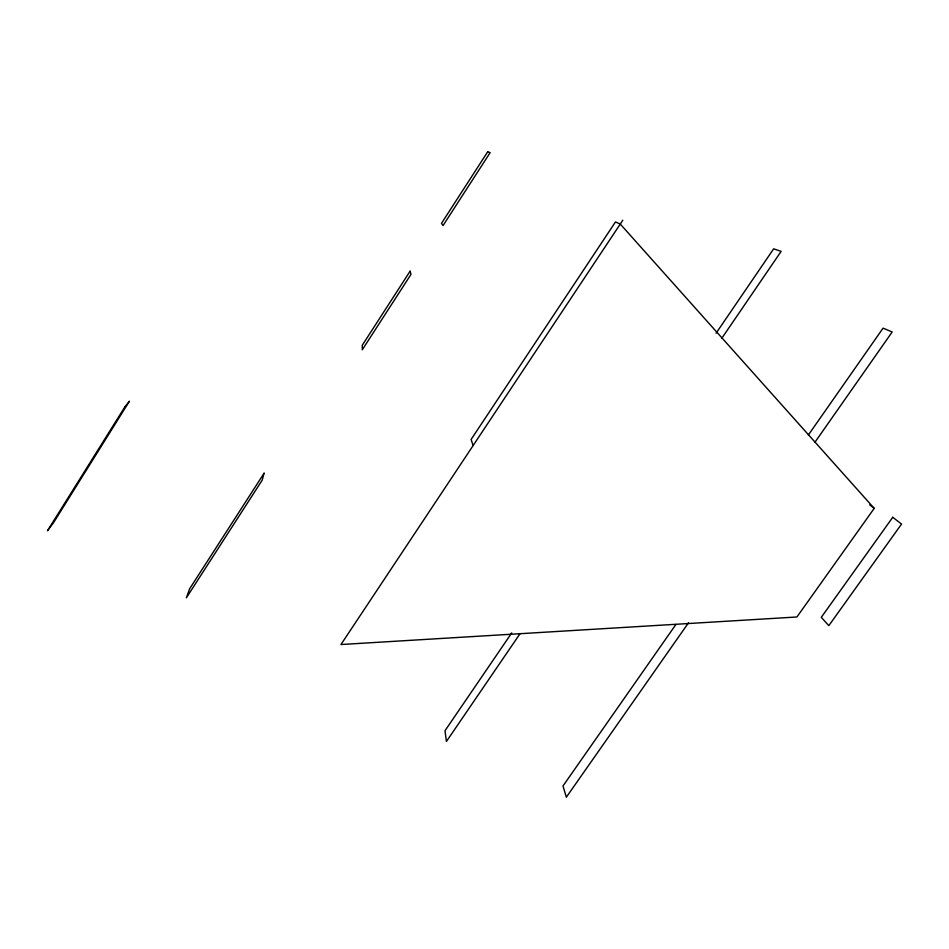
<?xml version="1.0" encoding="UTF-8"?>
<svg xmlns="http://www.w3.org/2000/svg" width="949" height="949" viewBox="0 0 949 949"><rect width="100%" height="100%" fill="white"/><g stroke="black" fill="none" stroke-linecap="round" stroke-linejoin="round"><path stroke-width="1.42" d="M622.805 220.239L340.952 644.525L796.923 616.98L874.207 508.367L620.266 224.059L615.474 221.936L471.107 439.458L473.124 445.556M511.725 632.9L444.986 730.742L446.421 741.477L519.886 633.92M716.092 333.218L773.649 248.828L781.146 251.355L721.881 338.141M675.913 624.454L562.994 785.974L566.339 797.207L688.535 622.746M808.358 435.01L883.068 328.152L892.179 331.96L814.966 442.21M869.723 504.88L874.207 508.367M264.083 473.207L262.209 480.135L186.384 597.823L189.634 588.795L264.083 473.207M124.805 407.002L47.45 530.811L53.524 522.697L129.444 401.202L124.805 407.002M410.087 271.189L362.281 345.234L362.281 349.79L411.024 274.332L410.087 271.189M487.691 151.793L441.487 223.347L443.041 225.565L490.17 152.623L487.691 151.793M892.748 517.288L821.288 617.336L828.821 625.652L901.55 524.05L892.748 517.288"/></g></svg>
